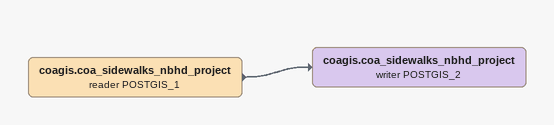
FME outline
coagis.coa_sidewalks_nbhd_project (reader POSTGIS_1)
    -> coagis.coa_sidewalks_nbhd_project (writer POSTGIS_2)
coagis.coa_sidewalks_nbhd_project (writer POSTGIS_2)
